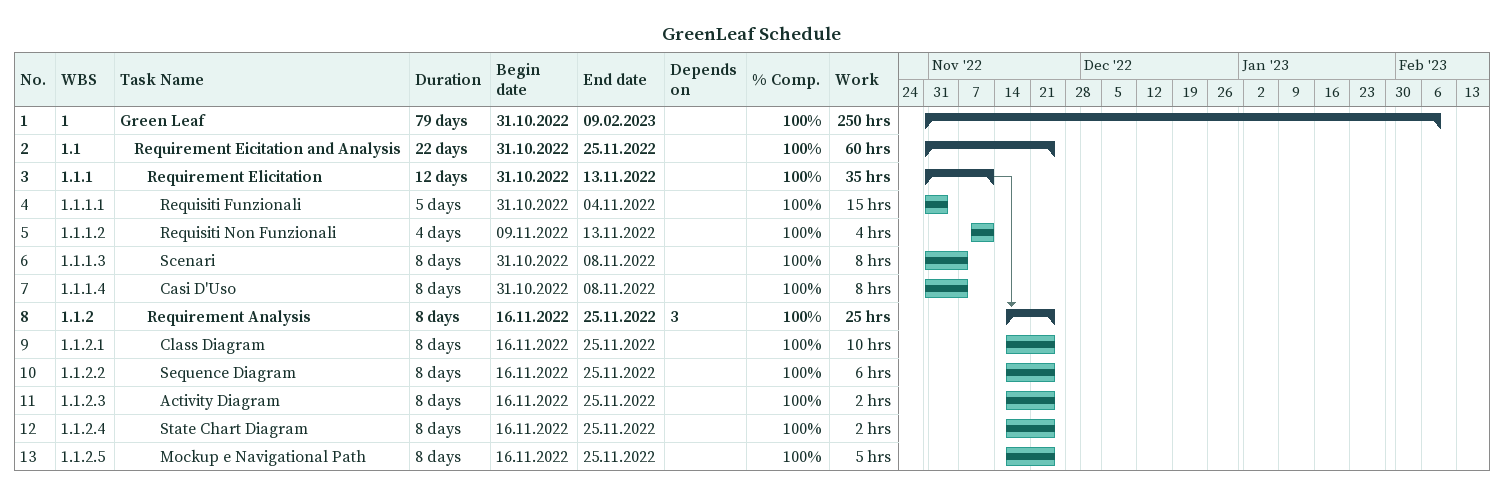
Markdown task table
GreenLeaf Schedule

| ID | WBS | Task | Duration | Start | Finish | Predecessors | % complete | Work (h) |
|---|---|---|---|---|---|---|---|---|
| 1 | 1 | **Green Leaf** | 79d | 2022-10-31 | 2023-02-09 |  | 100 | 250 |
| 2 | 1.1 | **Requirement Eicitation and Analysis** | 22d | 2022-10-31 | 2022-11-25 |  | 100 | 60 |
| 3 | 1.1.1 | **Requirement Elicitation** | 12d | 2022-10-31 | 2022-11-13 |  | 100 | 35 |
| 4 | 1.1.1.1 | Requisiti Funzionali | 5d | 2022-10-31 | 2022-11-04 |  | 100 | 15 |
| 5 | 1.1.1.2 | Requisiti Non Funzionali | 4d | 2022-11-09 | 2022-11-13 |  | 100 | 4 |
| 6 | 1.1.1.3 | Scenari | 8d | 2022-10-31 | 2022-11-08 |  | 100 | 8 |
| 7 | 1.1.1.4 | Casi D'Uso | 8d | 2022-10-31 | 2022-11-08 |  | 100 | 8 |
| 8 | 1.1.2 | **Requirement Analysis** | 8d | 2022-11-16 | 2022-11-25 | 3 | 100 | 25 |
| 9 | 1.1.2.1 | Class Diagram | 8d | 2022-11-16 | 2022-11-25 |  | 100 | 10 |
| 10 | 1.1.2.2 | Sequence Diagram | 8d | 2022-11-16 | 2022-11-25 |  | 100 | 6 |
| 11 | 1.1.2.3 | Activity Diagram | 8d | 2022-11-16 | 2022-11-25 |  | 100 | 2 |
| 12 | 1.1.2.4 | State Chart Diagram | 8d | 2022-11-16 | 2022-11-25 |  | 100 | 2 |
| 13 | 1.1.2.5 | Mockup e Navigational Path | 8d | 2022-11-16 | 2022-11-25 |  | 100 | 5 |
